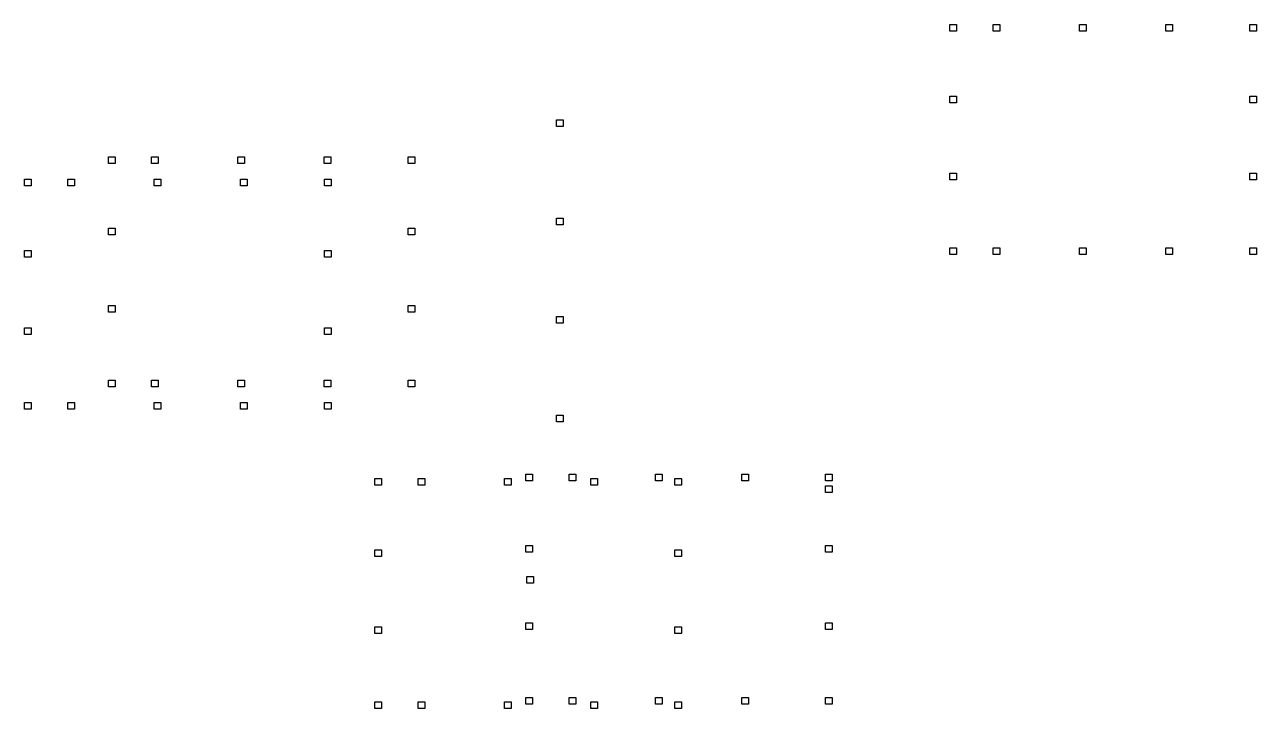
# Model space of a CAD drawing. Header units: inches. Extents: x 690793850 to 3471233902, y 1044954437 to 2780428972.
# Drawn here: x 3471159737 to 3471233902, y 2090041361 to 2090082533 of the extents above.
import ezdxf

# ---------------------------------------------------------------- set-up
doc = ezdxf.new("R2010")
doc.units = ezdxf.units.IN
doc.header["$MEASUREMENT"] = 0

# ---------------------------------------------------------------- blocks, each defined once
blk = doc.blocks.new('poste')
for p, q in [((1735358586.536575, 1045014423.977711), (1735358986.536575, 1045014423.977711)), ((1735358586.536575, 1045014023.977711), (1735358586.536575, 1045014423.977711)), ((1735358986.536575, 1045014423.977711), (1735358986.536575, 1045014023.977711)), ((1735358986.536575, 1045014023.977711), (1735358586.536575, 1045014023.977711))]:
    blk.add_line(p, q)

msp = doc.modelspace()

# ---------------------------------------------------------------- block references
for p in [(1735856866, 1045068109), (1735859466, 1045068109), (1735864666, 1045068109), (1735869866, 1045068109), (1735874916, 1045068109), (1735874916, 1045068109), (1735856866, 1045063809), (1735874916, 1045063809), (1735833179, 1045062379), (1735806195, 1045060150), (1735808796, 1045060150), (1735813995, 1045060150), (1735819195, 1045060150), (1735824245, 1045060150), (1735824245, 1045060150), (1735856866, 1045059159), (1735874916, 1045059159), (1735801151, 1045058809), (1735803751, 1045058809), (1735808951, 1045058809), (1735814151, 1045058809), (1735819201, 1045058809), (1735819201, 1045058809), (1735833179, 1045056452), (1735806195, 1045055850), (1735824245, 1045055850), (1735856866, 1045054659), (1735859466, 1045054659), (1735864666, 1045054659), (1735869866, 1045054659), (1735874916, 1045054659), (1735801151, 1045054509), (1735819201, 1045054509), (1735806195, 1045051200), (1735824245, 1045051200), (1735833179, 1045050526), (1735801151, 1045049859), (1735819201, 1045049859), (1735806195, 1045046700), (1735808796, 1045046700), (1735813995, 1045046700), (1735819195, 1045046700), (1735824245, 1045046700), (1735801151, 1045045359), (1735803751, 1045045359), (1735808951, 1045045359), (1735814151, 1045045359), (1735819201, 1045045359), (1735833179, 1045044599), (1735822244, 1045040787), (1735824845, 1045040787), (1735830044, 1045040787), (1735831331, 1045041045), (1735833931, 1045041045), (1735835244, 1045040787), (1735839131, 1045041045), (1735840294, 1045040787), (1735840294, 1045040787), (1735844331, 1045041045), (1735849381, 1045041045), (1735849381, 1045041045), (1735849371, 1045040342), (1735822244, 1045036487), (1735831331, 1045036745), (1735840294, 1045036487), (1735849381, 1045036745), (1735831391, 1045034876), (1735822244, 1045031837), (1735831331, 1045032095), (1735840294, 1045031837), (1735849381, 1045032095), (1735822244, 1045027337), (1735824845, 1045027337), (1735830044, 1045027337), (1735831331, 1045027595), (1735833931, 1045027595), (1735835244, 1045027337), (1735839131, 1045027595), (1735840294, 1045027337), (1735844331, 1045027595), (1735849381, 1045027595)]:
    msp.add_blockref('poste', p)

doc.saveas('drawing.dxf')
